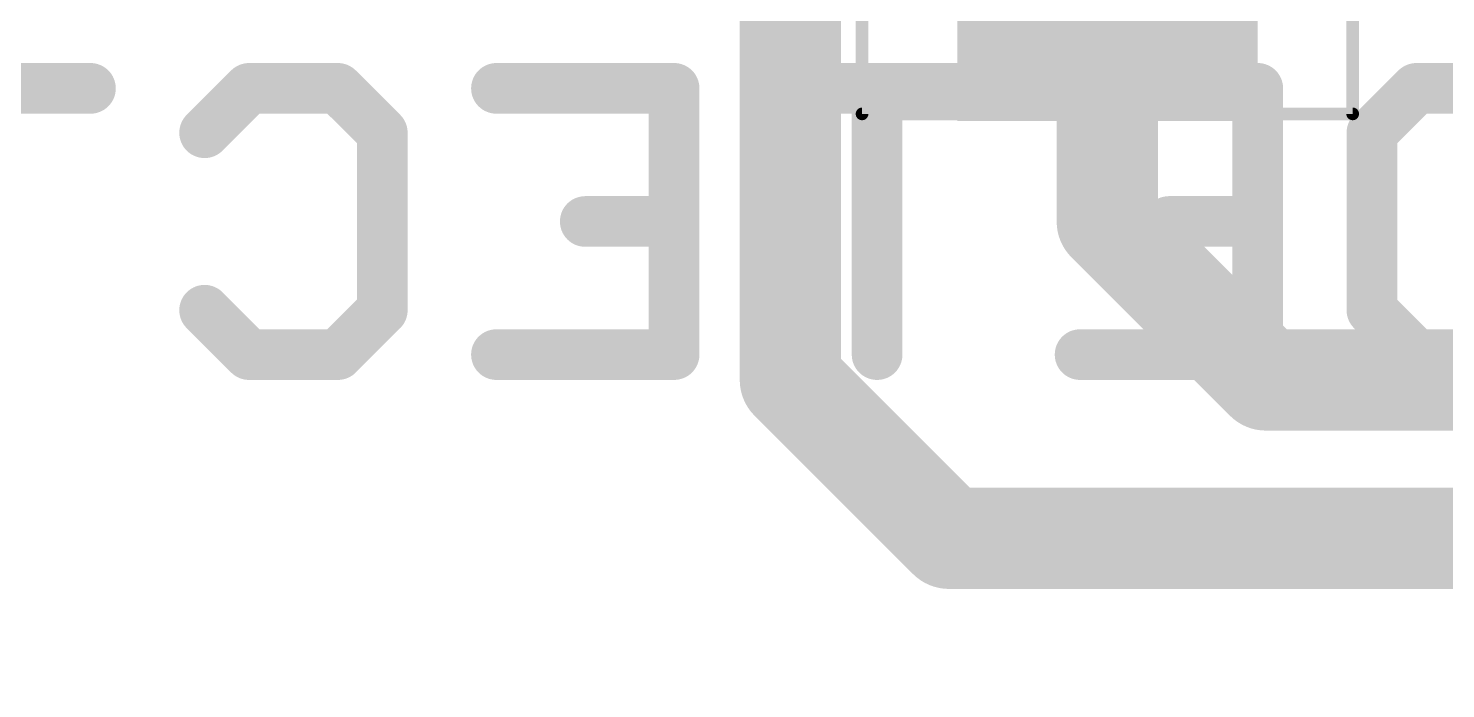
# Model space of a CAD drawing. Extents: x -19 to 88, y -11 to 23.
# Drawn here: x 9.65 to 15.33, y 15.27 to 17.92 of the extents above; entities that cross this region are included whole.
import ezdxf

# ---------------------------------------------------------------- set-up
doc = ezdxf.new("R2010")
doc.units = 0
for name, color, linetype in [('1', 12, 'CONTINUOUS'), ('21', 53, 'CONTINUOUS'), ('22', 53, 'CONTINUOUS'), ('29', 253, 'CONTINUOUS'), ('31', 253, 'CONTINUOUS'), ('39', 12, 'CONTINUOUS')]:
    doc.layers.add(name, color=color, linetype=linetype)

# ---------------------------------------------------------------- blocks, each defined once
blk = doc.blocks.new('RECT')
blk.add_solid([(-0.5, -0.5), (0.5, -0.5), (-0.5, 0.5), (0.5, 0.5)])

msp = doc.modelspace()

# ---------------------------------------------------------------- linework, layer by layer
at = {"layer": '1', "const_width": 0.4064}
for points in [[(12.7, 16.51), (12.7, 19.685)], [(13.97, 18.2), (13.97, 17.145)], [(13.97, 17.145), (14.605, 16.51)], [(13.335, 15.875), (12.7, 16.51)], [(16.51, 16.51), (14.605, 16.51)], [(15.621, 15.875), (13.335, 15.875)]]:
    msp.add_lwpolyline(points, dxfattribs=at)
at = {"layer": '1', "const_width": 0.2032}
for points in [[(14.0418, 17.2168, 1), (13.8982, 17.0732)], [(13.8684, 17.145, 1), (14.0716, 17.145)], [(12.7718, 16.5818, 1), (12.6282, 16.4382)], [(14.605, 16.6116, 1), (14.605, 16.4084)], [(14.5332, 16.4382, 1), (14.6768, 16.5818)], [(12.5984, 16.51, 1), (12.8016, 16.51)], [(13.335, 15.9766, 1), (13.335, 15.7734)], [(13.2632, 15.8032, 1), (13.4068, 15.9468)]]:
    msp.add_lwpolyline(points, format="xyb", dxfattribs=at)
at = {"layer": '21', "const_width": 0.2032}
msp.add_lwpolyline([(5.08, 6.58, 1), (5.08, 16.28, 1), (5.08, 6.58)], format="xyb", dxfattribs=at)
at = {"layer": '22', "const_width": 0.2032}
for points in [[(9.895, 17.6793), (9.1832, 17.6793)], [(10.3526, 17.5014), (10.5306, 17.6793)], [(10.5306, 17.6793), (10.8865, 17.6793)], [(10.8865, 17.6793), (11.0644, 17.5014)], [(11.522, 17.6793), (12.2338, 17.6793)], [(12.2338, 17.6793), (12.2338, 16.6116)], [(13.4032, 17.6793), (12.6914, 17.6793)], [(13.0473, 16.6116), (13.0473, 17.6793)], [(13.8608, 17.6793), (14.5726, 17.6793)], [(14.5726, 17.6793), (14.5726, 16.6116)], [(15.0302, 17.5014), (15.2082, 17.6793)], [(15.2082, 17.6793), (15.742, 17.6793)], [(11.0644, 17.5014), (11.0644, 16.7896)], [(15.0302, 16.7896), (15.0302, 17.5014)], [(12.2338, 17.1455), (11.8779, 17.1455)], [(14.5726, 17.1455), (14.2167, 17.1455)], [(10.5306, 16.6116), (10.3526, 16.7896)], [(11.0644, 16.7896), (10.8865, 16.6116)], [(15.2082, 16.6116), (15.0302, 16.7896)], [(10.8865, 16.6116), (10.5306, 16.6116)], [(12.2338, 16.6116), (11.522, 16.6116)], [(14.5726, 16.6116), (13.8608, 16.6116)], [(15.742, 16.6116), (15.2082, 16.6116)]]:
    msp.add_lwpolyline(points, dxfattribs=at)
at = {"layer": '22', "const_width": 0.1016}
for points in [[(9.895, 17.6285, 1), (9.895, 17.7301)], [(10.5306, 17.7301, 1), (10.5306, 17.6285)], [(10.5665, 17.6434, 1), (10.4947, 17.7152)], [(10.9224, 17.7152, 1), (10.8506, 17.6434)], [(10.8865, 17.6285, 1), (10.8865, 17.7301)], [(11.522, 17.7301, 1), (11.522, 17.6285)], [(12.2846, 17.6793, 1), (12.183, 17.6793)], [(12.2338, 17.6285, 1), (12.2338, 17.7301)], [(12.6914, 17.7301, 1), (12.6914, 17.6285)], [(13.0981, 17.6793, 1), (12.9965, 17.6793)], [(13.4032, 17.6285, 1), (13.4032, 17.7301)], [(13.8608, 17.7301, 1), (13.8608, 17.6285)], [(14.6234, 17.6793, 1), (14.5218, 17.6793)], [(14.5726, 17.6285, 1), (14.5726, 17.7301)], [(15.2082, 17.7301, 1), (15.2082, 17.6285)], [(15.2441, 17.6434, 1), (15.1722, 17.7152)], [(10.3167, 17.5373, 1), (10.3885, 17.4654)], [(11.1152, 17.5014, 1), (11.0136, 17.5014)], [(11.0285, 17.4654, 1), (11.1004, 17.5373)], [(15.081, 17.5014, 1), (14.9794, 17.5014)], [(14.9943, 17.5373, 1), (15.0661, 17.4654)], [(11.8779, 17.1963, 1), (11.8779, 17.0947)], [(12.2338, 17.0947, 1), (12.2338, 17.1963)], [(14.2167, 17.1963, 1), (14.2167, 17.0947)], [(14.5726, 17.0947, 1), (14.5726, 17.1963)], [(10.3885, 16.8255, 1), (10.3167, 16.7536)], [(11.1004, 16.7536, 1), (11.0285, 16.8255)], [(15.0661, 16.8255, 1), (14.9943, 16.7536)], [(11.0136, 16.7896, 1), (11.1152, 16.7896)], [(14.9794, 16.7896, 1), (15.081, 16.7896)], [(10.5306, 16.6624, 1), (10.5306, 16.5608)], [(10.4947, 16.5757, 1), (10.5665, 16.6475)], [(10.8506, 16.6475, 1), (10.9224, 16.5757)], [(10.8865, 16.5608, 1), (10.8865, 16.6624)], [(11.522, 16.6624, 1), (11.522, 16.5608)], [(12.2338, 16.5608, 1), (12.2338, 16.6624)], [(13.8608, 16.6624, 1), (13.8608, 16.5608)], [(14.5726, 16.5608, 1), (14.5726, 16.6624)], [(15.2082, 16.6624, 1), (15.2082, 16.5608)], [(15.1722, 16.5757, 1), (15.2441, 16.6475)], [(12.183, 16.6116, 1), (12.2846, 16.6116)], [(12.9965, 16.6116, 1), (13.0981, 16.6116)], [(14.5218, 16.6116, 1), (14.6234, 16.6116)]]:
    msp.add_lwpolyline(points, format="xyb", dxfattribs=at)
at = {"layer": '39', "const_width": 0.0508}
for points in [[(12.987, 17.577), (12.987, 20.523)], [(14.953, 20.523), (14.953, 17.577)], [(14.953, 17.577), (12.987, 17.577)]]:
    msp.add_lwpolyline(points, dxfattribs=at)
at = {"layer": '39', "const_width": 0.0254}
for points in [[(12.987, 17.5897, 1), (12.987, 17.5643)], [(12.9743, 17.577, 1), (12.9997, 17.577)], [(14.9403, 17.577, 1), (14.9657, 17.577)], [(14.953, 17.5643, 1), (14.953, 17.5897)]]:
    msp.add_lwpolyline(points, format="xyb", dxfattribs=at)

# ---------------------------------------------------------------- block references
at = {"layer": '1', "xscale": 1.1, "rotation": 90}
msp.add_blockref('RECT', (13.97, 18.2), dxfattribs=at)
at = {"layer": '29', "xscale": 1.3032, "yscale": 1.2032, "rotation": 90}
msp.add_blockref('RECT', (13.97, 18.2), dxfattribs=at)
at = {"layer": '31', "xscale": 1.1, "rotation": 90}
msp.add_blockref('RECT', (13.97, 18.2), dxfattribs=at)

doc.saveas('drawing.dxf')
